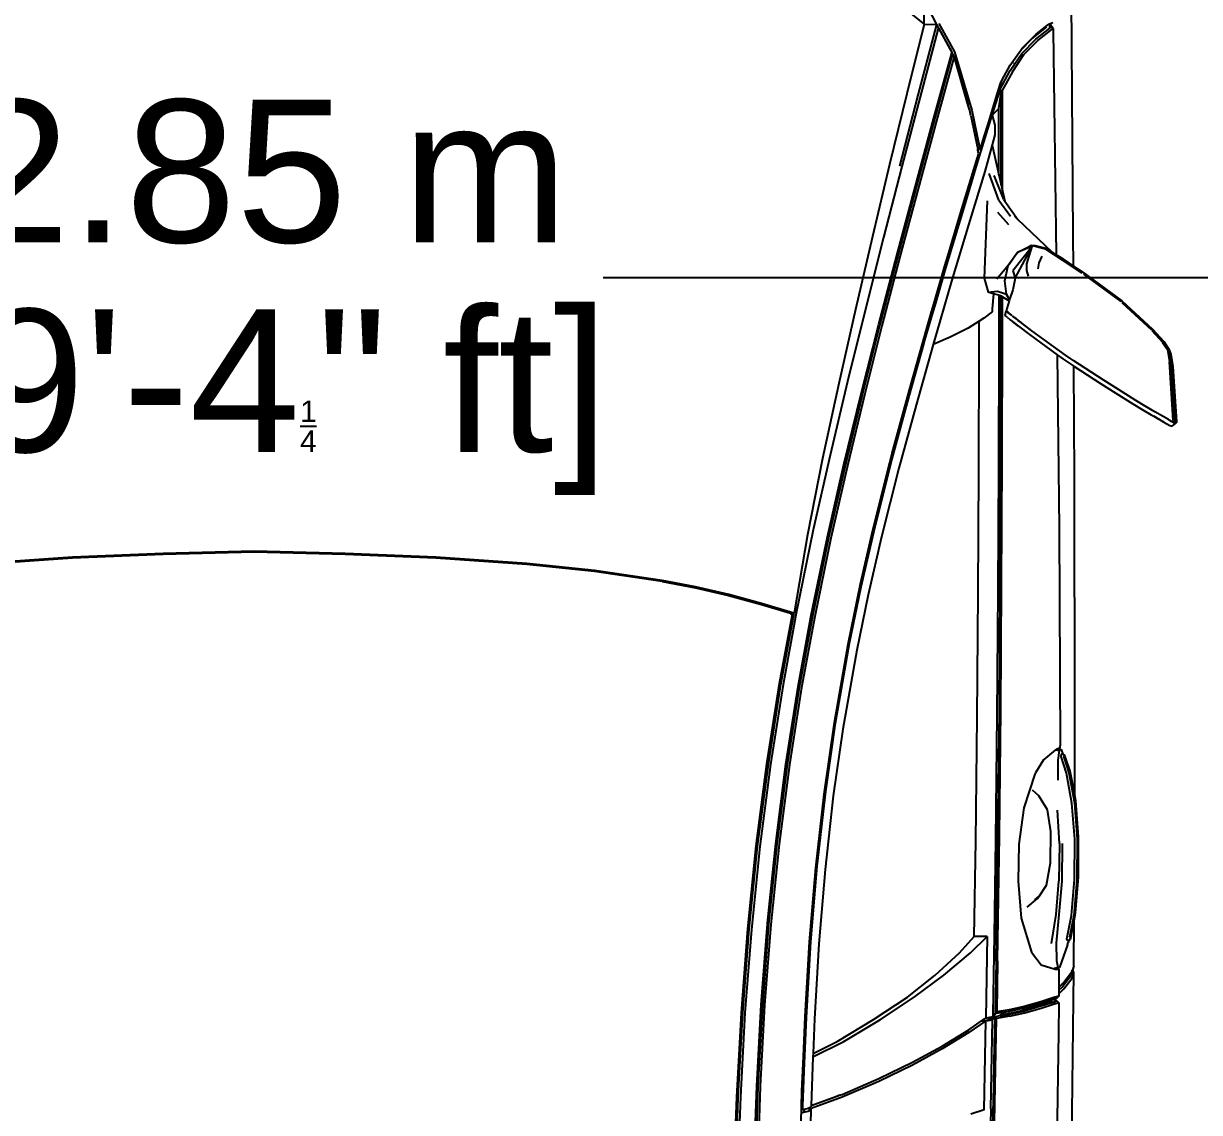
# Model space of a CAD drawing. Header units: metres. Extents: x 54.3 to 102.1, y 17 to 45.8.
# Drawn here: x 72.541 to 73.448, y 29.581 to 30.421 of the extents above; entities that cross this region are included whole.
import ezdxf

# ---------------------------------------------------------------- set-up
doc = ezdxf.new("R2010")
doc.units = ezdxf.units.M
doc.layers.get('Defpoints').update_dxf_attribs({"lineweight": 0})
doc.layers.add('Edges', color=7, linetype='Continuous')
doc.styles.add('TEXTS', font='swissl.ttf')
doc.dimstyles.new('Copy of DIMTEXT', dxfattribs={"dimscale": 0.3, "dimtxt": 0.22, "dimasz": 0.18, "dimexe": 0.05, "dimexo": 0.05, "dimgap": 0.05, "dimtad": 0, "dimzin": 1, "dimdsep": 46, "dimtxsty": 'TEXTS', "dimblk": 'ARCHTICK', "dimcen": 0.1, "dimclrd": 256, "dimclre": 6, "dimclrt": 7, "dimadec": 0, "dimazin": 0, "dimtfac": 0.15, "dimtix": 1, "dimtofl": 0, "dimtmove": 1, "dimatfit": 3, "dimldrblk": 'OPEN', "dimfxl": 0, "dimtolj": 1, "dimtzin": 0, "dimarcsym": 0})

# ---------------------------------------------------------------- blocks, each defined once
blk = doc.blocks.new('BMW 7 Series pl')
at = {"layer": 'Edges'}
for p, q in [((-665.3, 1056.5), (-651, 1058.9)), ((-656.8, 1056.3), (-588.6, 1060.6)), ((-588.7, 1059.4), (-656.6, 1055.1)), ((-651, 1058.9), (-587.7, 1063.2)), ((-586.7, 1059.4), (-588.9, 1055.4)), ((-588.7, 1059.4), (-588.7, 1059.4)), ((-588.6, 1060.6), (-587.9, 1060.7)), ((-588.6, 1060.4), (-588, 1060.4)), ((-588, 1060.4), (-588.4, 1059.7)), ((-587.9, 1060.7), (-588, 1060.4)), ((-588, 1060.4), (-587.9, 1060.3)), ((-587.7, 1061.1), (-587.9, 1060.7)), ((-587.9, 1060.7), (-587.5, 1060.7)), ((-587.7, 1063.2), (-586.7, 1063.2)), ((-587.5, 1060.7), (-587.3, 1061.1)), ((-587.5, 1060.7), (-586.6, 1059.5)), ((-586.7, 1063.2), (-587.4, 1061.7)), ((-587.3, 1061.1), (-586.7, 1063.2)), ((-586.7, 1063.2), (-585.6, 1062.3)), ((-586.6, 1059.5), (-586.7, 1059.4)), ((-586.7, 1059.4), (-586.6, 1059.4)), ((-586.2, 1060.5), (-586.6, 1059.5)), ((-586.6, 1059.5), (-586.2, 1060.2)), ((-586.6, 1059.5), (-586.6, 1059.5)), ((-586.6, 1059.5), (-586.6, 1059.5)), ((-586.6, 1059.5), (-586.6, 1059.5)), ((-586.6, 1059.5), (-586.6, 1059.5)), ((-586.2, 1060.2), (-585.6, 1062.3)), ((-582.2, 1058), (-585.6, 1062.3)), ((-583.2, 1055.2), (-582.2, 1058)), ((-693.9, 1035.5), (-679.9, 1048.3)), ((-693.8, 1035.2), (-679.8, 1047.9)), ((-692.4, 1034.8), (-679.2, 1046.9)), ((-679.9, 1048.3), (-671.2, 1054.3)), ((-679.8, 1047.9), (-671.1, 1053.9)), ((-678.7, 1047.1), (-670.7, 1052.7)), ((-671.2, 1054.3), (-665.3, 1056.5)), ((-671.1, 1053.9), (-656.8, 1056.3)), ((-670.7, 1052.7), (-656.6, 1055.1)), ((-593.3, 1047.7), (-598.9, 1038.1)), ((-589.9, 1053.7), (-593.3, 1047.8)), ((-593.3, 1047.8), (-593.3, 1047.7)), ((-588.9, 1055.4), (-589.9, 1053.7)), ((-589.9, 1053.7), (-589.9, 1053.7)), ((-589.9, 1043.6), (-587.1, 1048.5)), ((-587.1, 1048.5), (-589.6, 1043.7)), ((-588.9, 1055.4), (-588.9, 1055.4)), ((-587.1, 1048.5), (-583.2, 1055.2)), ((-726.7, 999.9), (-693.9, 1035.5)), ((-726.6, 999.6), (-693.8, 1035.2)), ((-724.4, 1000.3), (-693.1, 1034.2)), ((-692.5, 1034.8), (-692.4, 1034.8)), ((-598.9, 1038.1), (-605.2, 1027)), ((-601.5, 1023.3), (-595.4, 1034)), ((-598.9, 1038.1), (-598.9, 1038.1)), ((-595.4, 1034), (-593.7, 1036.9)), ((-589.6, 1043.7), (-593.7, 1036.9)), ((-593.7, 1036.9), (-590.9, 1041.8)), ((-590.3, 1042.7), (-590.9, 1041.8)), ((-590.1, 1043.3), (-590.3, 1042.7)), ((-590.1, 1043.3), (-589.9, 1043.6)), ((-605.2, 1027), (-611.8, 1016.1)), ((-605.2, 1026.9), (-611.8, 1016)), ((-607.9, 1012.7), (-601.5, 1023.3)), ((-605.2, 1027), (-605.2, 1026.9)), ((-611.8, 1016.1), (-624.5, 996.2)), ((-611.8, 1016), (-624.5, 996.1)), ((-620.4, 993), (-607.9, 1012.7)), ((-759.7, 955), (-726.7, 999.9)), ((-759.7, 954.8), (-726.6, 999.6)), ((-757.6, 955.8), (-725.8, 998.7)), ((-724.5, 1000.1), (-724.4, 1000.3)), ((-624.5, 996.2), (-635.5, 978.5)), ((-624.5, 996.1), (-635.5, 978.4)), ((-631.4, 975.5), (-620.4, 993)), ((-635.5, 978.5), (-657.7, 944.9)), ((-635.5, 978.4), (-657.6, 944.9)), ((-651.5, 944.9), (-631.4, 975.5)), ((-773.9, 931.3), (-758.8, 954.1)), ((-766.8, 944.3), (-759.7, 955)), ((-766.6, 944.3), (-759.7, 954.8)), ((-109.1, 950.2), (-150.5, 947.1)), ((-62.7, 950.1), (-109.1, 950.2)), ((-21.3, 946.7), (-62.7, 950.1)), ((-802, 944.1), (-1074.6, 942.1)), ((-766.8, 944.3), (-802, 944.1)), ((-775, 931.9), (-766.8, 944.3)), ((-774.9, 931.8), (-766.6, 944.3)), ((-766.6, 944.3), (-766.8, 944.3)), ((-657.6, 944.9), (-664.1, 935)), ((-657.7, 944.9), (-664.1, 935.1)), ((-659.9, 932.1), (-651.5, 944.9)), ((-657.6, 944.9), (-657.7, 944.9)), ((-524.1, 945.6), (-651.5, 944.9)), ((-246.2, 946), (-524.1, 945.6)), ((-157.9, 945.7), (-246.2, 946)), ((-185, 940.6), (-201.6, 934.8)), ((-182.5, 936.3), (-201.6, 930.3)), ((-201.1, 933.3), (-183.1, 939)), ((-157.9, 945.7), (-185, 940.6)), ((-183.1, 939), (-148.3, 945.3)), ((-148, 942.6), (-182.5, 936.3)), ((-150.5, 947.1), (-157.9, 945.7)), ((-148.3, 945.3), (-106.7, 948.4)), ((-106.7, 945.7), (-148, 942.6)), ((-106.7, 948.4), (-60, 948.1)), ((-60.1, 945.5), (-106.7, 945.7)), ((-18.7, 942), (-60.1, 945.5)), ((-60, 948.1), (-18.4, 944.6)), ((-12.8, 945), (-21.3, 946.7)), ((8.3, 936.7), (-18.7, 942)), ((-18.4, 944.6), (6.3, 939.8)), ((37.3, 944.8), (-12.8, 945)), ((5.4, 941.5), (-12.8, 945)), ((8.6, 940.7), (5.4, 941.5)), ((6.3, 939.8), (8.6, 940.7)), ((8.3, 936.7), (8.4, 936.8)), ((10.4, 937.5), (8.4, 936.8)), ((9.7, 938.8), (8.6, 940.7)), ((9.7, 938.8), (12.6, 938.3)), ((10.4, 937.5), (9.7, 938.8)), ((15.3, 937.5), (12.6, 938.3)), ((15.3, 937.5), (41.3, 928.2)), ((39.4, 944.8), (37.3, 944.8)), ((38.8, 944.3), (38.9, 944.4)), ((39.4, 944.8), (44.5, 943)), ((44, 942.6), (43.9, 942.5)), ((44.4, 942.9), (44, 942.6)), ((44, 942.6), (44, 942.5)), ((44.6, 942.8), (44.2, 942.4)), ((46.7, 944.7), (44.5, 943)), ((44.5, 943), (46.5, 942.3)), ((45.9, 942.3), (44.6, 942.8)), ((46.5, 942.3), (46.9, 942)), ((53.8, 942.3), (46.7, 944.7)), ((309.8, 941.6), (46.7, 944.7)), ((51.7, 940.3), (46.9, 942)), ((46.9, 942), (58.5, 933.1)), ((63.8, 931.2), (51.7, 940.3)), ((65.9, 933.2), (53.8, 942.3)), ((-1037.6, 920.8), (-779.7, 924.4)), ((-787.1, 912.7), (-774.9, 931.8)), ((-786.2, 912.4), (-773.9, 931.2)), ((-779.7, 924.4), (-782.8, 919.6)), ((-775, 931.9), (-779.7, 924.4)), ((-664.1, 935.1), (-692.1, 896.3)), ((-664.1, 935), (-692.1, 896.2)), ((-687.9, 893.5), (-664.6, 925.6)), ((-664.6, 925.6), (-659.9, 932.1)), ((-664.6, 925.6), (-464.9, 927.7)), ((-464.9, 927.7), (-213.9, 928.8)), ((-211.8, 928.8), (-213.9, 928.8)), ((-210.7, 927), (-211.8, 928.8)), ((-211.8, 928.8), (-211.1, 927.2)), ((-210.7, 927), (-211.1, 927.2)), ((-211.1, 927.2), (-210.7, 926.2)), ((-210.6, 926.9), (-210.7, 927)), ((-210.6, 926.8), (-210.7, 927)), ((-210.7, 926.2), (-210.6, 926.8)), ((-210.7, 926.2), (-210.7, 926.1)), ((-210, 925.1), (-210.7, 926.1)), ((-210.7, 926.1), (-210.1, 924.6)), ((-210.6, 926.9), (-210, 930.2)), ((-210, 926.6), (-210.6, 926.9)), ((-210.6, 926.8), (-210.6, 926.9)), ((-210, 925.7), (-210.6, 926.8)), ((-210.1, 924.6), (-209.4, 923.7)), ((-210, 930.2), (-204.6, 932.1)), ((-209.9, 929.6), (-210, 930.2)), ((-208.7, 928.1), (-209.9, 929.6)), ((-209.4, 923.7), (-208.7, 928.1)), ((-209.4, 923.7), (-197.9, 909.6)), ((-197.6, 926.8), (-208.7, 928.1)), ((-205.1, 931.2), (-204.6, 932.1)), ((-204.4, 930.4), (-205.1, 931.2)), ((-204.6, 932.1), (-203.8, 933.5)), ((-201.8, 930.3), (-204.4, 930.4)), ((-201.6, 934.8), (-203.8, 933.5)), ((-203.8, 933.5), (-201.1, 933.3)), ((-201.8, 930.3), (-201.6, 930.3)), ((-174.6, 926.6), (-197.6, 926.8)), ((-101.5, 928.1), (-140.1, 925.7)), ((-101.5, 928.1), (-58, 927.6)), ((-58, 931.2), (-101.4, 931.7)), ((-19.8, 927.8), (-58, 931.2)), ((-19.9, 924.4), (-58, 927.6)), ((13.5, 919.1), (-19.9, 924.4)), ((13.3, 924.7), (-19.8, 927.8)), ((33.8, 925.2), (13.3, 924.7)), ((41.5, 926.6), (33.8, 925.2)), ((38.4, 906.9), (43.4, 923.3)), ((41.3, 928.2), (41.5, 926.9)), ((43.1, 927.6), (41.5, 926.9)), ((41.5, 926.9), (41.5, 926.6)), ((41.5, 926.6), (42.4, 922.1)), ((42.2, 925.3), (41.9, 926.3)), ((43.4, 923.3), (43.1, 927.6)), ((43.1, 927.6), (64.2, 927.5)), ((60.6, 931.2), (58.5, 933.1)), ((58.5, 933.1), (59.9, 931.7)), ((59.9, 931.7), (60.6, 931.2)), ((59.9, 931.7), (64.2, 927.5)), ((60.6, 931.2), (64.4, 927.5)), ((67.6, 927.5), (63.8, 931.2)), ((64.2, 927.5), (64.4, 927.5)), ((64.4, 927.5), (67.6, 927.5)), ((71.8, 927.5), (65.9, 933.2)), ((67.6, 927.5), (71.8, 927.5)), ((71.8, 927.5), (72.2, 927.5)), ((72.2, 927.5), (74.5, 927.4)), ((74.5, 927.4), (75.5, 922.9)), ((74.5, 927.4), (76.6, 925.3)), ((75.5, 922.9), (80.7, 906.5)), ((76.6, 925.3), (77.3, 923)), ((79, 924.5), (77.3, 923)), ((79, 924.5), (77.3, 923)), ((77.3, 923), (77.3, 923)), ((77.3, 923), (77.4, 922.6)), ((79.1, 922.5), (77.4, 922.6)), ((77.4, 922.6), (78.5, 919.1)), ((79.8, 925.2), (79, 924.5)), ((79.8, 925.2), (79, 924.5)), ((80.7, 922.5), (79.1, 922.5)), ((79.8, 925.2), (81.9, 927.6)), ((80.7, 922.5), (79.8, 925.2)), ((79.8, 925.2), (79.8, 925.2)), ((86, 905.6), (80.7, 922.5)), ((82.8, 923.6), (81.9, 927.6)), ((81.9, 927.6), (84.1, 927.4)), ((88, 907.2), (82.8, 923.6)), ((84.1, 927.4), (116.3, 927.1)), ((116.3, 927.1), (406.9, 922.2)), ((-1046.1, 917.3), (-1047.5, 920.5)), ((-1041.9, 919.6), (-1046.1, 917.3)), ((-1045.9, 916.9), (-1046.1, 917.3)), ((-1045.2, 916.9), (-1045.9, 916.9)), ((-1045.7, 916.6), (-1045.9, 916.9)), ((-1045.2, 916.9), (-1045.7, 916.6)), ((-1045.4, 915.8), (-1045.7, 916.6)), ((-1043.1, 913), (-1045.4, 915.8)), ((-1042.2, 918.6), (-1045.2, 916.9)), ((-1044.5, 916.9), (-1045.2, 916.9)), ((-1040.9, 916.9), (-1044.5, 916.9)), ((-1042.2, 913.5), (-1043.1, 913)), ((-1033.8, 901.2), (-1043.1, 913)), ((-1042.2, 918.6), (-1040.3, 921)), ((-1040.9, 916.9), (-1042.2, 918.6)), ((-1028.2, 896), (-1042.2, 913.5)), ((-1040.3, 921), (-1041.9, 919.6)), ((-1028.2, 901.1), (-1040.9, 916.9)), ((-1038.1, 917.7), (-1040.3, 921)), ((-1040.3, 921), (-1037.6, 920.8)), ((-1026.5, 903.2), (-1038.1, 917.7)), ((-1035.1, 917), (-1035.2, 917)), ((-782.8, 919.6), (-820.3, 880.3)), ((-786.2, 912), (-790.5, 895.4)), ((-787.1, 912.7), (-790.2, 900.4)), ((-782.8, 919.6), (-787.1, 912.7)), ((-786.2, 912), (-786.2, 912.4)), ((-197.9, 909.6), (-182.8, 900.7)), ((-140.5, 914.3), (-156.4, 904.3)), ((-115.2, 918.3), (-140.5, 914.3)), ((-79.1, 917.9), (-115.2, 918.3)), ((-53.7, 913.3), (-79.1, 917.9)), ((-41.3, 905.2), (-53.7, 913.3)), ((79.8, 920.2), (78.5, 919.1)), ((78.5, 919.1), (82.8, 905.7)), ((86, 900.6), (79.8, 920.2)), ((-1017.7, 885), (-1033.8, 901.2)), ((-1011.8, 884.9), (-1028.2, 901.1)), ((-1015.6, 883.6), (-1028.2, 896)), ((-1010.3, 887.2), (-1026.5, 903.2)), ((-790.2, 900.4), (-790.5, 895.4)), ((-790.5, 895.4), (-789.3, 896.5)), ((-790.5, 895.3), (-790.5, 895.4)), ((-790.5, 895.4), (-790.5, 895.3)), ((-790.5, 895.4), (-790.5, 895.4)), ((-789.8, 894), (-790.5, 895.3)), ((-789.3, 896.5), (-782.7, 880)), ((-789.3, 896.5), (-761.4, 874.5)), ((-778.3, 893.2), (-789.3, 896.5)), ((-752.8, 877.2), (-789.3, 896.5)), ((-778.1, 908), (-770.3, 904.5)), ((-770.3, 904.5), (-763.4, 903.4)), ((-692.1, 896.2), (-702, 883.4)), ((-692.1, 896.3), (-701.3, 884.3)), ((-182.8, 900.7), (-181.4, 899.9)), ((-181.4, 899.9), (-142.8, 887)), ((-156.4, 904.3), (-162.8, 897.1)), ((-36.5, 899.8), (-41.3, 905.2)), ((-38, 903), (-41.3, 905.2)), ((-28.1, 891.1), (-38, 903)), ((-15.6, 883.9), (23.5, 895.8)), ((23.5, 895.8), (38.4, 906.9)), ((80.7, 906.5), (86.2, 887.6)), ((82.8, 905.7), (88.3, 886.7)), ((91.5, 886.7), (86, 905.6)), ((91.5, 881.6), (86, 900.6)), ((93.5, 888.2), (88, 907.2)), ((-1015.6, 883.6), (-1017.7, 885)), ((-998.2, 871.5), (-1015.6, 883.6)), ((-992.1, 871.4), (-1011.8, 884.9)), ((-990.6, 873.9), (-1010.3, 887.2)), ((-789.8, 894), (-789.8, 893.9)), ((-782.7, 880), (-789.8, 894)), ((-769.2, 890.4), (-778.3, 893.2)), ((-761.8, 890.6), (-769.2, 890.4)), ((-755.2, 892.6), (-761.8, 890.6)), ((-702.3, 883.1), (-704.2, 880.5)), ((-704.1, 880.6), (-703, 882)), ((-702, 883.4), (-703, 882)), ((-703, 882), (-702.3, 883.1)), ((-702, 883.5), (-702.3, 883.1)), ((-701.3, 884.3), (-702, 883.4)), ((-701.3, 884.3), (-702, 883.5)), ((-697.6, 880.9), (-687.9, 893.5)), ((-142.8, 887), (-100.9, 881.5)), ((-100.9, 881.5), (-58.1, 880.7)), ((-58.1, 880.7), (-15.6, 883.9)), ((86.2, 887.6), (90.2, 870.2)), ((88.3, 886.7), (92.3, 869.2)), ((95.4, 869.1), (91.5, 886.7)), ((95.4, 864.1), (91.5, 881.6)), ((97.5, 870.6), (93.5, 888.2)), ((-1000.9, 874.9), (-1000.9, 875.1)), ((-981.2, 862.3), (-998.2, 871.5)), ((-975.4, 862.4), (-992.1, 871.4)), ((-990.6, 873.9), (-969.9, 862.5)), ((-842.6, 858.3), (-824.1, 871.6)), ((-841.7, 865.2), (-820.3, 880.3)), ((-829, 856.6), (-814.5, 869.6)), ((-820.3, 880.3), (-823.8, 876.6)), ((-782.7, 879.9), (-782.7, 880)), ((-780, 878), (-782.7, 880)), ((-780.1, 878), (-782.7, 879.9)), ((-780.1, 878), (-780, 878)), ((-769.2, 870.1), (-780.1, 878)), ((-769.1, 870.1), (-780, 878)), ((-769.1, 870.1), (-769.2, 870.1)), ((-768.1, 869.3), (-769.2, 870.1)), ((-768, 869.3), (-769.1, 870.1)), ((-768.1, 869.3), (-768, 869.3)), ((-767.5, 868.9), (-768.1, 869.3)), ((-767.5, 869), (-768, 869.3)), ((-749.9, 865.3), (-767.5, 869)), ((-749.9, 865.2), (-767.5, 868.9)), ((-767.5, 868.9), (-751.6, 855.9)), ((-761.4, 874.5), (-752.8, 877.2)), ((-752.8, 877.2), (-739.5, 874.3)), ((-739.5, 874.3), (-728.2, 870.7)), ((-733.2, 867.8), (-734.4, 867)), ((-733.3, 867.6), (-734.4, 867)), ((-728.1, 870.7), (-733.3, 867.6)), ((-733.3, 867.6), (-733.2, 867.8)), ((-728.2, 870.7), (-733.2, 867.8)), ((-731.4, 862.5), (-726.7, 870.3)), ((-728.2, 870.7), (-728.1, 870.7)), ((-728.1, 870.7), (-726.7, 870.3)), ((-726.7, 870.3), (-715.2, 866.7)), ((-715.2, 866.7), (-710.7, 872.2)), ((-715.2, 866.7), (-713.7, 868.5)), ((-713.7, 868.5), (-715.2, 866.6)), ((-713.4, 868.8), (-713.7, 868.5)), ((-710.1, 872.9), (-713.4, 868.8)), ((-713.4, 868.8), (-710.7, 872.2)), ((-710.1, 873), (-710.7, 872.2)), ((-710.1, 872.9), (-709.7, 873.4)), ((-709.7, 873.4), (-710.1, 873)), ((-709.5, 873.8), (-709.7, 873.4)), ((-709.5, 873.8), (-709.2, 874.2)), ((-709.2, 874.2), (-706.4, 877.7)), ((-709.2, 874.2), (-708.3, 875.2)), ((-706.4, 877.7), (-708.3, 875.2)), ((-708, 867.7), (-708.2, 867.3)), ((-708, 867.7), (-704.9, 871.5)), ((-706.2, 878), (-706.4, 877.7)), ((-706.2, 878), (-704.2, 880.5)), ((-704.4, 880.4), (-706.2, 878)), ((-704.9, 871.5), (-702.9, 874.1)), ((-704.4, 880.4), (-704.2, 880.5)), ((-704.2, 880.5), (-704.4, 880.4)), ((-704.2, 880.5), (-704.1, 880.6)), ((-704.2, 880.5), (-704.2, 880.5)), ((-704.2, 880.5), (-704.2, 880.5)), ((-702.9, 874.1), (-697.6, 880.9)), ((-698.7, 879.3), (-702.9, 874.1)), ((-697.6, 880.9), (-698.7, 879.3)), ((90.2, 870.2), (92.5, 855.9)), ((92.3, 869.2), (92.7, 866.4)), ((96.5, 862.1), (95.4, 869.1)), ((97.5, 870.6), (99.9, 855.7)), ((-976.9, 860), (-981.2, 862.3)), ((-968.2, 857.5), (-981.2, 862.3)), ((-968.6, 857.5), (-976.9, 860)), ((-970.7, 859.7), (-975.4, 862.4)), ((-970, 859.7), (-970.7, 859.7)), ((-966.5, 861), (-970, 859.7)), ((-970, 859.6), (-969.9, 859.7)), ((-969.9, 859.7), (-970, 859.7)), ((-940.6, 850.6), (-970, 859.6)), ((-970, 859.6), (-966, 857.3)), ((-853.3, 862.5), (-969.9, 862.5)), ((-940.6, 850.7), (-969.9, 859.7)), ((-968.6, 857.5), (-967.6, 857.2)), ((-968.2, 857.5), (-967.6, 857.3)), ((-967.6, 857.2), (-968.2, 857.5)), ((-967.6, 857.3), (-966, 857.3)), ((-963.8, 856.1), (-967.6, 857.2)), ((-948.4, 858.4), (-966.5, 861)), ((-860.2, 861), (-966.5, 861)), ((-966, 857.3), (-963.8, 856.1)), ((-940.6, 849), (-963.8, 856.1)), ((-940.6, 850.7), (-948.4, 858.4)), ((-871.9, 858.4), (-948.4, 858.4)), ((-906.2, 850.7), (-871.9, 858.4)), ((-842.6, 858.3), (-873.5, 847)), ((-871.9, 858.4), (-860.2, 861)), ((-843.5, 863.9), (-871.1, 852.7)), ((-860.2, 861), (-853.3, 862.5)), ((-853.3, 862.5), (-841.7, 865.2)), ((-843.5, 863.9), (-841.7, 865.2)), ((-734.4, 867), (-749.9, 865.2)), ((-734.4, 867), (-749.9, 865.3)), ((-737.9, 856.7), (-734.4, 867)), ((-736.6, 846), (-737.9, 856.7)), ((-733.4, 858.3), (-734.9, 852.1)), ((-733, 859.9), (-733.4, 858.3)), ((-733.4, 858.3), (-676.8, 858.2)), ((-733, 859.9), (-732.4, 860.9)), ((-732.4, 860.9), (-731.4, 862.5)), ((-685.5, 860.9), (-732.4, 860.9)), ((-687.2, 862.5), (-731.4, 862.5)), ((-709.7, 865.5), (-715.2, 866.6)), ((-708.2, 867.3), (-709.7, 865.5)), ((-543, 862.2), (-687.2, 862.5)), ((-541.7, 860.6), (-685.5, 860.9)), ((-676.8, 858.2), (-534.8, 857.9)), ((-398.9, 861.5), (-543, 862.2)), ((-397.9, 859.9), (-541.7, 860.6)), ((-534.8, 857.9), (-392.1, 857.2)), ((-254.7, 860.5), (-398.9, 861.5)), ((-253.8, 858.9), (-397.9, 859.9)), ((-392.1, 857.2), (-249.1, 856.1)), ((-110.5, 859), (-254.7, 860.5)), ((-109.9, 857.3), (-253.8, 858.9)), ((-249.1, 856.1), (-106.1, 854.5)), ((33.5, 856.9), (-110.5, 859)), ((34, 855.2), (-109.9, 857.3)), ((-106.1, 854.5), (4.3, 852.9)), ((33.5, 856.9), (92.5, 855.9)), ((34, 855.2), (94, 854.1)), ((94, 854.1), (92.5, 855.9)), ((92.7, 866.4), (96.8, 859.6)), ((92.7, 866.4), (94.4, 855.2)), ((94.7, 854.1), (94, 854.1)), ((94.4, 855.2), (94.7, 854.1)), ((95.3, 854.1), (94.7, 854.1)), ((95.3, 854.1), (98.4, 851.2)), ((96.5, 862.1), (95.4, 864.1)), ((96.8, 859.6), (96.5, 862.1)), ((97.6, 854.7), (96.8, 859.6)), ((98.1, 853), (97.6, 854.7)), ((98.6, 854), (98.1, 853)), ((101.6, 851.1), (98.6, 854)), ((98.8, 854), (98.6, 854)), ((98.8, 854), (99.6, 855.2)), ((130.4, 853.4), (98.8, 854)), ((99.1, 855.9), (99.6, 855.2)), ((99.9, 855.6), (99.3, 856.6)), ((99.6, 855.2), (99.9, 855.6)), ((99.9, 855.6), (99.9, 855.7)), ((177.8, 854.2), (99.9, 855.7)), ((176.2, 852.6), (176.2, 854)), ((322.1, 851), (177.8, 854.2)), ((-940.6, 850.7), (-929.2, 853.7)), ((-909.4, 841.1), (-940.6, 850.7)), ((-940.6, 850.6), (-940.6, 850.7)), ((-940.6, 849), (-940.6, 850.6)), ((-930.4, 846), (-940.6, 849)), ((-916.2, 841.5), (-930.4, 846)), ((-929.2, 853.7), (-917.9, 853.7)), ((-917.9, 853.7), (-906.5, 850.7)), ((-909.4, 841.1), (-916.2, 841.5)), ((-903, 837.4), (-916.2, 841.5)), ((-888.2, 834.6), (-909.4, 841.1)), ((-906.5, 850.7), (-906.4, 850.6)), ((-906.4, 850.6), (-906.2, 850.7)), ((-906.4, 850.6), (-875.8, 842.1)), ((-875.8, 842.1), (-819.4, 824.9)), ((-841.8, 844.8), (-752.7, 841.2)), ((-752.7, 841.2), (-736.6, 846)), ((-735.3, 850.5), (-736.6, 846)), ((-734.9, 852.1), (-735.3, 850.5)), ((-734.9, 852.1), (-717.3, 850.5)), ((-717.3, 850.5), (-714.1, 850.5)), ((-714.1, 850.5), (-706.6, 840.9)), ((-706.6, 840.9), (-703.2, 835.5)), ((4.3, 852.9), (95.1, 851.2)), ((24.5, 825.7), (5.7, 844.9)), ((5.7, 844.9), (5.7, 830)), ((5.7, 844.9), (99.6, 843.1)), ((95.1, 851.2), (98.4, 851.2)), ((102.9, 843.1), (98.1, 853)), ((98.1, 853), (98.7, 850)), ((98.4, 851.2), (98.6, 850)), ((98.6, 850), (98.7, 850)), ((98.6, 850), (99.6, 843.2)), ((98.7, 850), (100.1, 842.4)), ((99.6, 843.2), (99.6, 843.1)), ((100.1, 842.4), (99.6, 843.1)), ((102.9, 838.4), (100.1, 842.4)), ((102.9, 843.1), (101.6, 851.1)), ((204.2, 849.1), (101.6, 851.1)), ((102.9, 838.4), (102.9, 843.1)), ((102.9, 843.1), (116.3, 823.6)), ((205.3, 841.2), (102.9, 843.1)), ((176.2, 852.6), (130.4, 853.4)), ((178.2, 852.5), (176.2, 852.6)), ((322.5, 849.3), (178.2, 852.5)), ((204.2, 849.1), (325.1, 846.5)), ((205.3, 841.2), (210.3, 826.1)), ((-1013.4, 807.2), (-946.5, 827)), ((-946.5, 827), (-918.4, 832.8)), ((-939.9, 826), (-901.6, 834)), ((-918.4, 832.8), (-902.1, 836.5)), ((-901.3, 836.8), (-903, 837.4)), ((-902.1, 836.5), (-901.3, 836.8)), ((-902.1, 836.5), (-901.6, 834)), ((-901, 834.1), (-902.1, 836.5)), ((-901, 834.1), (-901.6, 834)), ((-901.3, 836.8), (-900.2, 834.2)), ((-900.2, 834.2), (-901, 834.1)), ((-896.3, 835), (-900.2, 834.2)), ((-891.9, 833.7), (-896.3, 835)), ((-837.5, 817.2), (-891.9, 833.7)), ((-839.1, 819.7), (-888.2, 834.6)), ((-673.1, 835.5), (-703.2, 835.5)), ((-703.2, 835.5), (-695.3, 822.9)), ((-531.8, 835.1), (-673.1, 835.5)), ((-389.6, 834.4), (-531.8, 835.1)), ((-247.1, 833.3), (-389.6, 834.4)), ((-104.4, 831.6), (-247.1, 833.3)), ((5.7, 830), (-104.4, 831.6)), ((24.5, 812.8), (5.7, 830)), ((113.1, 823.6), (102.9, 838.4)), ((-951.8, 823.1), (-1006.9, 807)), ((-1006.9, 807), (-951.8, 823.1)), ((-945.9, 824.7), (-951.8, 823.1)), ((-939.9, 826), (-945.9, 824.7)), ((-828.8, 814.6), (-839.1, 819.7)), ((-831.7, 817.5), (-839.1, 819.7)), ((-828.8, 814.6), (-837.5, 817.2)), ((-775.7, 800.7), (-831.7, 817.5)), ((-778.2, 799.5), (-828.8, 814.6)), ((-819.4, 824.9), (-749.5, 803.9)), ((-695.3, 822.9), (-684.7, 802.3)), ((50, 794.8), (24.5, 825.7)), ((131.9, 793.1), (113.1, 823.6)), ((116.3, 823.6), (135.2, 793.1)), ((-1046.2, 789), (-1013.4, 807.2)), ((-1012.2, 805), (-1045, 786.9)), ((-1040.3, 789.1), (-1013, 804.2)), ((-1013, 804.2), (-1012.2, 805)), ((-1009.5, 803.2), (-1013, 804.2)), ((-1007.4, 806.8), (-1012.2, 805)), ((-1007.7, 806.7), (-1012.2, 805)), ((-1012.2, 805), (-934.4, 783.8)), ((-936, 783.1), (-1009.5, 803.2)), ((-1007.3, 806.8), (-1007.7, 806.7)), ((-1007.7, 806.7), (-1007, 806.4)), ((-1006.9, 807), (-1007.4, 806.8)), ((-1007.3, 806.8), (-1007.4, 806.8)), ((-1006.9, 807), (-1007.3, 806.8)), ((-1006.4, 806.5), (-1007.3, 806.8)), ((-1007, 806.4), (-933.9, 786.5)), ((-1004, 807), (-1004, 806.8)), ((-778.2, 799.5), (-775.7, 800.7)), ((-761.6, 796.5), (-775.7, 800.7)), ((-749.5, 803.9), (-676.4, 782.5)), ((-684.7, 802.3), (-676.4, 782.5)), ((50, 784.9), (24.5, 812.8)), ((-1045, 786.9), (-1073.4, 772.2)), ((-1045.3, 772.2), (-1045, 786.9)), ((-1041.1, 788.6), (-1045, 786.9)), ((-963.5, 765.4), (-1045, 786.9)), ((-1040.3, 789.1), (-1041.1, 788.6)), ((-1041.1, 788.6), (-1040.3, 788.4)), ((-1040.3, 788.4), (-881.6, 746.6)), ((-933.9, 786.5), (-855.8, 765.3)), ((-767.1, 796.2), (-778.2, 799.5)), ((-725.6, 784.1), (-767.1, 796.2)), ((-721.2, 784.7), (-761.6, 796.5)), ((75.6, 760.8), (50, 794.8)), ((150.4, 758.9), (131.9, 793.1)), ((135.2, 793.1), (153.7, 758.9)), ((-857.8, 761.8), (-936, 783.1)), ((-934.4, 783.8), (-856.1, 762.6)), ((-721.2, 784.7), (-725.6, 784.1)), ((-714, 780.7), (-725.6, 784.1)), ((-714, 782.6), (-721.2, 784.7)), ((-714, 780.7), (-714, 782.6)), ((-688.1, 775), (-714, 782.6)), ((-696.2, 775.5), (-714, 780.7)), ((-681.2, 771.3), (-696.2, 775.5)), ((-681.2, 773.1), (-688.1, 775)), ((-681.2, 771.3), (-681.2, 773.1)), ((-676.9, 771.9), (-681.2, 773.1)), ((-676.4, 782.5), (-676.3, 782.5)), ((-676.3, 782.5), (-606.5, 762.8)), ((75.6, 752.9), (50, 784.9)), ((-1045.3, 772.2), (-1073.4, 772.2)), ((-1063.4, 749.4), (-1045.3, 772.2)), ((-1045.3, 772.2), (-965, 752.2)), ((-881.8, 744), (-963.5, 765.4)), ((-779.1, 740.8), (-857.8, 761.8)), ((-856.1, 762.6), (-777.5, 741.6)), ((-855.8, 765.3), (-777.2, 744.3)), ((-624.3, 755.2), (-681.2, 771.3)), ((-676.9, 771.9), (-676.3, 770.4)), ((-617.9, 755.3), (-676.9, 771.9)), ((-676.3, 770.4), (-606.5, 750.7)), ((-606.5, 762.8), (-533.8, 743.1)), ((101.1, 721.8), (75.6, 760.8)), ((-965, 752.2), (-883.6, 732.3)), ((-881.6, 746.6), (-799.6, 725.4)), ((-551.2, 735.5), (-624.3, 755.2)), ((-544.8, 735.5), (-617.9, 755.3)), ((-606.5, 750.7), (-540.6, 732.8)), ((101.1, 713.9), (75.6, 752.9)), ((169.3, 720), (150.4, 758.9)), ((153.7, 758.9), (172.6, 720)), ((-883.6, 732.3), (-800.7, 712.6)), ((-699.8, 720), (-779.1, 740.8)), ((-777.5, 741.6), (-698.2, 720.9)), ((-777.2, 744.3), (-697.9, 723.6)), ((-540.6, 732.8), (-551.2, 735.5)), ((-465.1, 715.4), (-544.8, 735.5)), ((-462.5, 713.2), (-540.6, 732.8)), ((-533.8, 743.1), (-454.9, 723.2)), ((-799.6, 725.4), (-717, 704.4)), ((-619.6, 699.6), (-699.8, 720)), ((-698.2, 720.9), (-618.1, 700.7)), ((-697.9, 723.6), (-617.9, 703.4)), ((-454.9, 723.2), (-387.9, 707.7)), ((126.7, 679.7), (101.1, 721.8)), ((187.5, 677.6), (169.3, 720)), ((172.6, 720), (190.7, 677.6)), ((-800.7, 712.6), (-716.6, 693)), ((-397.2, 699.7), (-465.1, 715.4)), ((-400.6, 699), (-462.5, 713.2)), ((-387.9, 707.7), (-324.3, 694.5)), ((126.7, 671.8), (101.1, 713.9)), ((-717, 704.4), (-633.6, 683.8)), ((-716.6, 693), (-631.5, 673.8)), ((-538.1, 679.8), (-619.6, 699.6)), ((-618.1, 700.7), (-536.7, 681)), ((-617.9, 703.4), (-536.5, 683.7)), ((-331.1, 684.5), (-400.6, 699)), ((-332.5, 686.2), (-397.2, 699.7)), ((-324.3, 694.5), (-233.3, 678.4)), ((-633.6, 683.8), (-549, 663.7)), ((-454.8, 660.9), (-538.1, 679.8)), ((-536.7, 681), (-453.5, 662.1)), ((-536.5, 683.7), (-453.4, 664.7)), ((-240, 670), (-332.5, 686.2)), ((-241.1, 668.7), (-331.1, 684.5)), ((-233.3, 678.4), (-156.4, 667.5)), ((144.4, 644), (126.7, 679.7)), ((-631.5, 673.8), (-545.2, 655.1)), ((-453.4, 664.7), (-363.1, 646)), ((-158.3, 656.9), (-241.1, 668.7)), ((-161.5, 658.7), (-240, 670)), ((-156.4, 667.5), (-71.4, 658)), ((140.4, 644.1), (126.7, 671.8)), ((188.5, 674.8), (187.5, 677.6)), ((188.5, 674.8), (190.7, 669.6)), ((200.4, 641.9), (188.5, 674.8)), ((190.7, 677.6), (203.7, 641.8)), ((190.7, 669.6), (200.8, 641.8)), ((-549, 663.7), (-462.8, 644.4)), ((-545.2, 655.1), (-457.1, 637.7)), ((-364.4, 642.1), (-454.8, 660.9)), ((-453.5, 662.1), (-363.3, 643.4)), ((-75.3, 649), (-161.5, 658.7)), ((-73.6, 647.4), (-158.3, 656.9)), ((-71.4, 658), (14, 650.9)), ((14, 650.9), (100.4, 645.8)), ((-462.8, 644.4), (-366.9, 624.6)), ((-457.1, 637.7), (-366.8, 622.2)), ((-282.4, 627), (-364.4, 642.1)), ((-363.3, 643.4), (-281.4, 628.3)), ((-363.1, 646), (-281.3, 630.9)), ((11.7, 641.7), (-75.3, 649)), ((11.7, 640.1), (-73.6, 647.4)), ((99.1, 636.4), (11.7, 641.7)), ((97.7, 634.9), (11.7, 640.1)), ((100.4, 645.8), (140.4, 644.1)), ((140.4, 644.1), (144.4, 644)), ((144.4, 644), (144.5, 644)), ((144.5, 644), (200.4, 641.9)), ((144.5, 643.8), (145.1, 643.8)), ((200.4, 641.9), (200.5, 641.9)), ((200.5, 641.9), (200.8, 641.8)), ((200.8, 641.8), (202.1, 641.7)), ((202.1, 641.7), (203.7, 638.5)), ((203.7, 641.8), (204.1, 641.7)), ((203.7, 641.8), (203.7, 641.7)), ((203.7, 641.7), (204.1, 641.7)), ((203.7, 638.5), (203.7, 641.7)), ((203.7, 638.5), (204.9, 633.7)), ((204.1, 641.7), (252.3, 640.3)), ((205.3, 641.6), (204.1, 641.7)), ((206.9, 638.4), (205.3, 641.6)), ((208.1, 633.6), (206.9, 638.4)), ((-366.9, 624.6), (-284.7, 609.6)), ((-193, 612.9), (-282.4, 627)), ((-281.4, 628.3), (-192.2, 614.2)), ((-281.3, 630.9), (-192, 616.9)), ((143.9, 633), (97.7, 634.9)), ((143.1, 634.6), (99.1, 636.4)), ((143.9, 633), (143.1, 634.6)), ((151.2, 634.3), (143.1, 634.6)), ((183.9, 631.3), (143.9, 633)), ((201.1, 632.4), (151.2, 634.3)), ((201.9, 630.8), (183.9, 631.3)), ((201.1, 632.4), (201.9, 630.8)), ((204.4, 632.3), (201.1, 632.4)), ((205.2, 630.7), (201.9, 630.8)), ((205.2, 630.7), (204.4, 632.3)), ((205.3, 632.2), (204.4, 632.3)), ((204.9, 633.7), (208.1, 633.6)), ((204.9, 633.7), (205.3, 632.2)), ((239.4, 629.7), (205.2, 630.7)), ((208.5, 632.1), (208.1, 633.6)), ((-366.9, 622), (-378.2, 584.6)), ((-376.9, 584.6), (-366.7, 618.3)), ((-366.8, 622.2), (-366.9, 622)), ((-366.6, 621.5), (-366.8, 622.2)), ((-284.7, 607.1), (-366.8, 622.2)), ((-366.1, 620.3), (-366.7, 618.3)), ((-365.9, 621.4), (-366.6, 621.5)), ((-366.1, 620.3), (-366.6, 621.5)), ((-366.3, 618.2), (-365.8, 619.8)), ((-365.7, 620.2), (-366.1, 620.3)), ((-365.7, 620.2), (-365.4, 621)), ((-364, 619.9), (-365.7, 620.2)), ((-285.7, 605.6), (-364, 619.9)), ((-101.5, 601.1), (-193, 612.9)), ((-192.2, 614.2), (-100.9, 602.3)), ((-192, 616.9), (-100.7, 605)), ((-193.4, 591), (-285.7, 605.6)), ((-284.7, 609.6), (-192.6, 595)), ((-192.6, 592.6), (-284.7, 607.1)), ((-9.6, 591.7), (-101.5, 601.1)), ((-100.9, 602.3), (-8.5, 592.8)), ((-100.7, 605), (-8.3, 595.5)), ((-378.2, 584.6), (-388.5, 546.9)), ((-387.2, 546.8), (-376.9, 584.6)), ((-98.8, 578.7), (-193.4, 591)), ((-192.6, 595), (-98.1, 582.7)), ((-98.2, 580.2), (-192.6, 592.6)), ((-9.6, 591.7), (-9.6, 591.6)), ((-8.9, 591.6), (-9.6, 591.7)), ((84.4, 584.4), (-8.9, 591.6)), ((-8.5, 592.8), (84.7, 585.7)), ((-8.3, 595.5), (84.8, 588.3)), ((178, 579.3), (84.4, 584.4)), ((84.7, 585.7), (178.1, 580.6)), ((84.8, 588.3), (178.2, 583.3)), ((178.2, 583.3), (271.9, 580)), ((-3.1, 568.9), (-98.8, 578.7)), ((-2.7, 570.4), (-98.2, 580.2)), ((-98.1, 582.7), (-2.6, 573)), ((93.6, 563.1), (-2.7, 570.4)), ((-2.6, 573), (93.7, 565.6)), ((271.8, 576), (178, 579.3)), ((178.1, 580.6), (271.8, 577.3)), ((93.4, 561.5), (-3.1, 568.9)), ((190.2, 556.3), (93.4, 561.5)), ((190.4, 557.9), (93.6, 563.1)), ((93.7, 565.6), (190.5, 560.4)), ((287.2, 552.8), (190.2, 556.3)), ((287.3, 554.5), (190.4, 557.9)), ((190.5, 560.4), (287.3, 557)), ((-388.5, 546.9), (-397.3, 508.7)), ((-396, 508.7), (-387.2, 546.8)), ((-397.3, 508.7), (-404.6, 470.2)), ((-403.4, 470.1), (-396, 508.7)), ((-404.6, 470.2), (-415.9, 392.4)), ((-403.4, 470.1), (-414.7, 392.3)), ((-415.9, 392.4), (-424.2, 314.2)), ((-414.7, 392.3), (-422.9, 314.1)), ((-424.2, 314.2), (-431.4, 209.5)), ((-422.9, 314.1), (-430.2, 209.5)), ((-431.4, 209.5), (-435.6, 104.8)), ((-430.2, 209.5), (-434.4, 104.7)), ((-435.6, 104.8), (-438.4, 0)), ((-434.4, 104.7), (-437.1, 0)), ((-438.4, 0), (-435.6, -104.9)), ((-437.1, 0), (-434.4, -104.8)), ((-435.6, -104.9), (-431.4, -209.6)), ((-434.4, -104.8), (-430.2, -209.6)), ((-431.4, -209.6), (-424.2, -314.2)), ((-430.2, -209.6), (-422.9, -314.2))]:
    blk.add_line(p, q, dxfattribs=at)
blk = doc.blocks.new('_ArchTick')
at = {"color": 0, "linetype": 'ByBlock', "const_width": 0.15}
blk.add_lwpolyline([(-0.5, -0.5), (0.5, 0.5)], dxfattribs=at)
blk = doc.blocks.new('*D219')
at = {"layer": 'Defpoints', "color": 0, "transparency": 16777216}
for p in [(73.62589, 31.52884), (74.1511, 31.52884), (73.9261, 27.35479)]:
    blk.add_point(p, dxfattribs=at)
at = {"layer": 'Edges', "color": 6, "lineweight": -2, "transparency": 16777216}
for p, q in [((74.07589, 31.52884), (73.60089, 31.52884)), ((73.9011, 27.35479), (73.60089, 27.35479))]:
    blk.add_line(p, q, dxfattribs=at)
at = {"layer": 'Edges', "lineweight": -2, "transparency": 16777216}
for p, q in [((73.62589, 31.52884), (73.62589, 29.74436)), ((73.62589, 27.35479), (73.62589, 29.13927))]:
    blk.add_line(p, q, dxfattribs=at)
at = {"layer": 'Edges', "lineweight": -2, "transparency": 16777216, "xscale": 0.09, "yscale": 0.09, "zscale": 0.09}
for p, rotation in [((73.62589, 31.52884), 90), ((73.62589, 27.35479), 270)]:
    blk.add_blockref('_ArchTick', p, dxfattribs=dict(at, rotation=rotation))
at = {"layer": 'Edges', "color": 7, "transparency": 16777216, "char_height": 0.11, "attachment_point": 5, "rotation": 90, "style": 'TEXTS', "bg_fill": 3, "box_fill_scale": 1.1, "bg_fill_color": 256, "bg_fill_true_color": 13158600, "bg_fill_transparency": 0}
for s, insert in [('\\A1;[13\'-8{\\H0.15x;\\S1/4;}" ft]', (73.72168, 29.44181)), ('\\A1;4.17 m', (73.54585, 29.44181))]:
    blk.add_mtext(s, dxfattribs=dict(at, insert=insert))
blk = doc.blocks.new('_Open')
at = {"color": 0, "linetype": 'ByBlock', "lineweight": -2}
for p, q in [((-1, 0.167), (0, 0)), ((-1, -0.167), (0, 0)), ((0, 0), (-1, 0))]:
    blk.add_line(p, q, dxfattribs=at)
blk = doc.blocks.new('*D221')
at = {"layer": 'Defpoints', "color": 0, "transparency": 16777216}
for p in [(71.3011, 30.28539), (74.1511, 30.28539), (74.1511, 30.225)]:
    blk.add_point(p, dxfattribs=at)
at = {"layer": 'Edges', "color": 6, "lineweight": -2, "transparency": 16777216}
for p, q in [((71.3011, 30.26039), (71.3011, 30.2)), ((74.1511, 30.26039), (74.1511, 30.2))]:
    blk.add_line(p, q, dxfattribs=at)
at = {"layer": 'Edges', "lineweight": -2, "transparency": 16777216}
for p, q in [((71.3011, 30.225), (72.46425, 30.225)), ((74.1511, 30.225), (72.98794, 30.225))]:
    blk.add_line(p, q, dxfattribs=at)
at = {"layer": 'Edges', "lineweight": -2, "transparency": 16777216, "xscale": 0.09, "yscale": 0.09, "zscale": 0.09, "rotation": 180}
blk.add_blockref('_ArchTick', (71.3011, 30.225), dxfattribs=at)
at = {"layer": 'Edges', "lineweight": -2, "transparency": 16777216, "xscale": 0.09, "yscale": 0.09, "zscale": 0.09}
blk.add_blockref('_ArchTick', (74.1511, 30.225), dxfattribs=at)
at = {"layer": 'Edges', "color": 7, "transparency": 16777216, "char_height": 0.11, "attachment_point": 5, "style": 'TEXTS', "bg_fill": 3, "box_fill_scale": 1.1, "bg_fill_color": 256, "bg_fill_true_color": 13158600, "bg_fill_transparency": 0}
for s, insert in [('\\A1;2.85 m', (72.7261, 30.30653)), ('\\A1;[9\'-4{\\H0.15x;\\S1/4;}" ft]', (72.7261, 30.12921))]:
    blk.add_mtext(s, dxfattribs=dict(at, insert=insert))

msp = doc.modelspace()

# ---------------------------------------------------------------- block references
at = {"xscale": 0.0006692596187054165, "yscale": 0.0006692596187054165, "zscale": 0.0006692596187054165, "rotation": 270}
msp.add_blockref('BMW 7 Series pl', (72.71874, 29.7209), dxfattribs=at)

# ---------------------------------------------------------------- next in the draw order: dimensions: what is measured, and where the dimension line sits
at = {"layer": 'Edges'}
dim = msp.add_linear_dim(base=(73.62589, 31.52884), p1=(73.9261, 27.35479), p2=(74.1511, 31.52884), angle=90, dimstyle='Copy of DIMTEXT', override={"dimscale": 0.5, "dimpost": ' m\\X', "dimfxl": 0.9, "dimfxlon": 1, "dimtfill": 1}, dxfattribs=at)
dim.commit()
dim.dimension.update_dxf_attribs({"geometry": '*D219', "text_midpoint": (73.62589, 29.44181)})

# ---------------------------------------------------------------- next in the draw order: dimensions: what is measured, and where the dimension line sits
dim = msp.add_linear_dim(base=(74.1511, 30.225), p1=(71.3011, 30.28539), p2=(74.1511, 30.28539), dimstyle='Copy of DIMTEXT', override={"dimscale": 0.5, "dimpost": ' m\\X', "dimfxl": 0.9, "dimfxlon": 1, "dimtfill": 1}, dxfattribs=at)
dim.commit()
dim.dimension.update_dxf_attribs({"geometry": '*D221', "text_midpoint": (72.7261, 30.225)})

doc.saveas('drawing.dxf')
